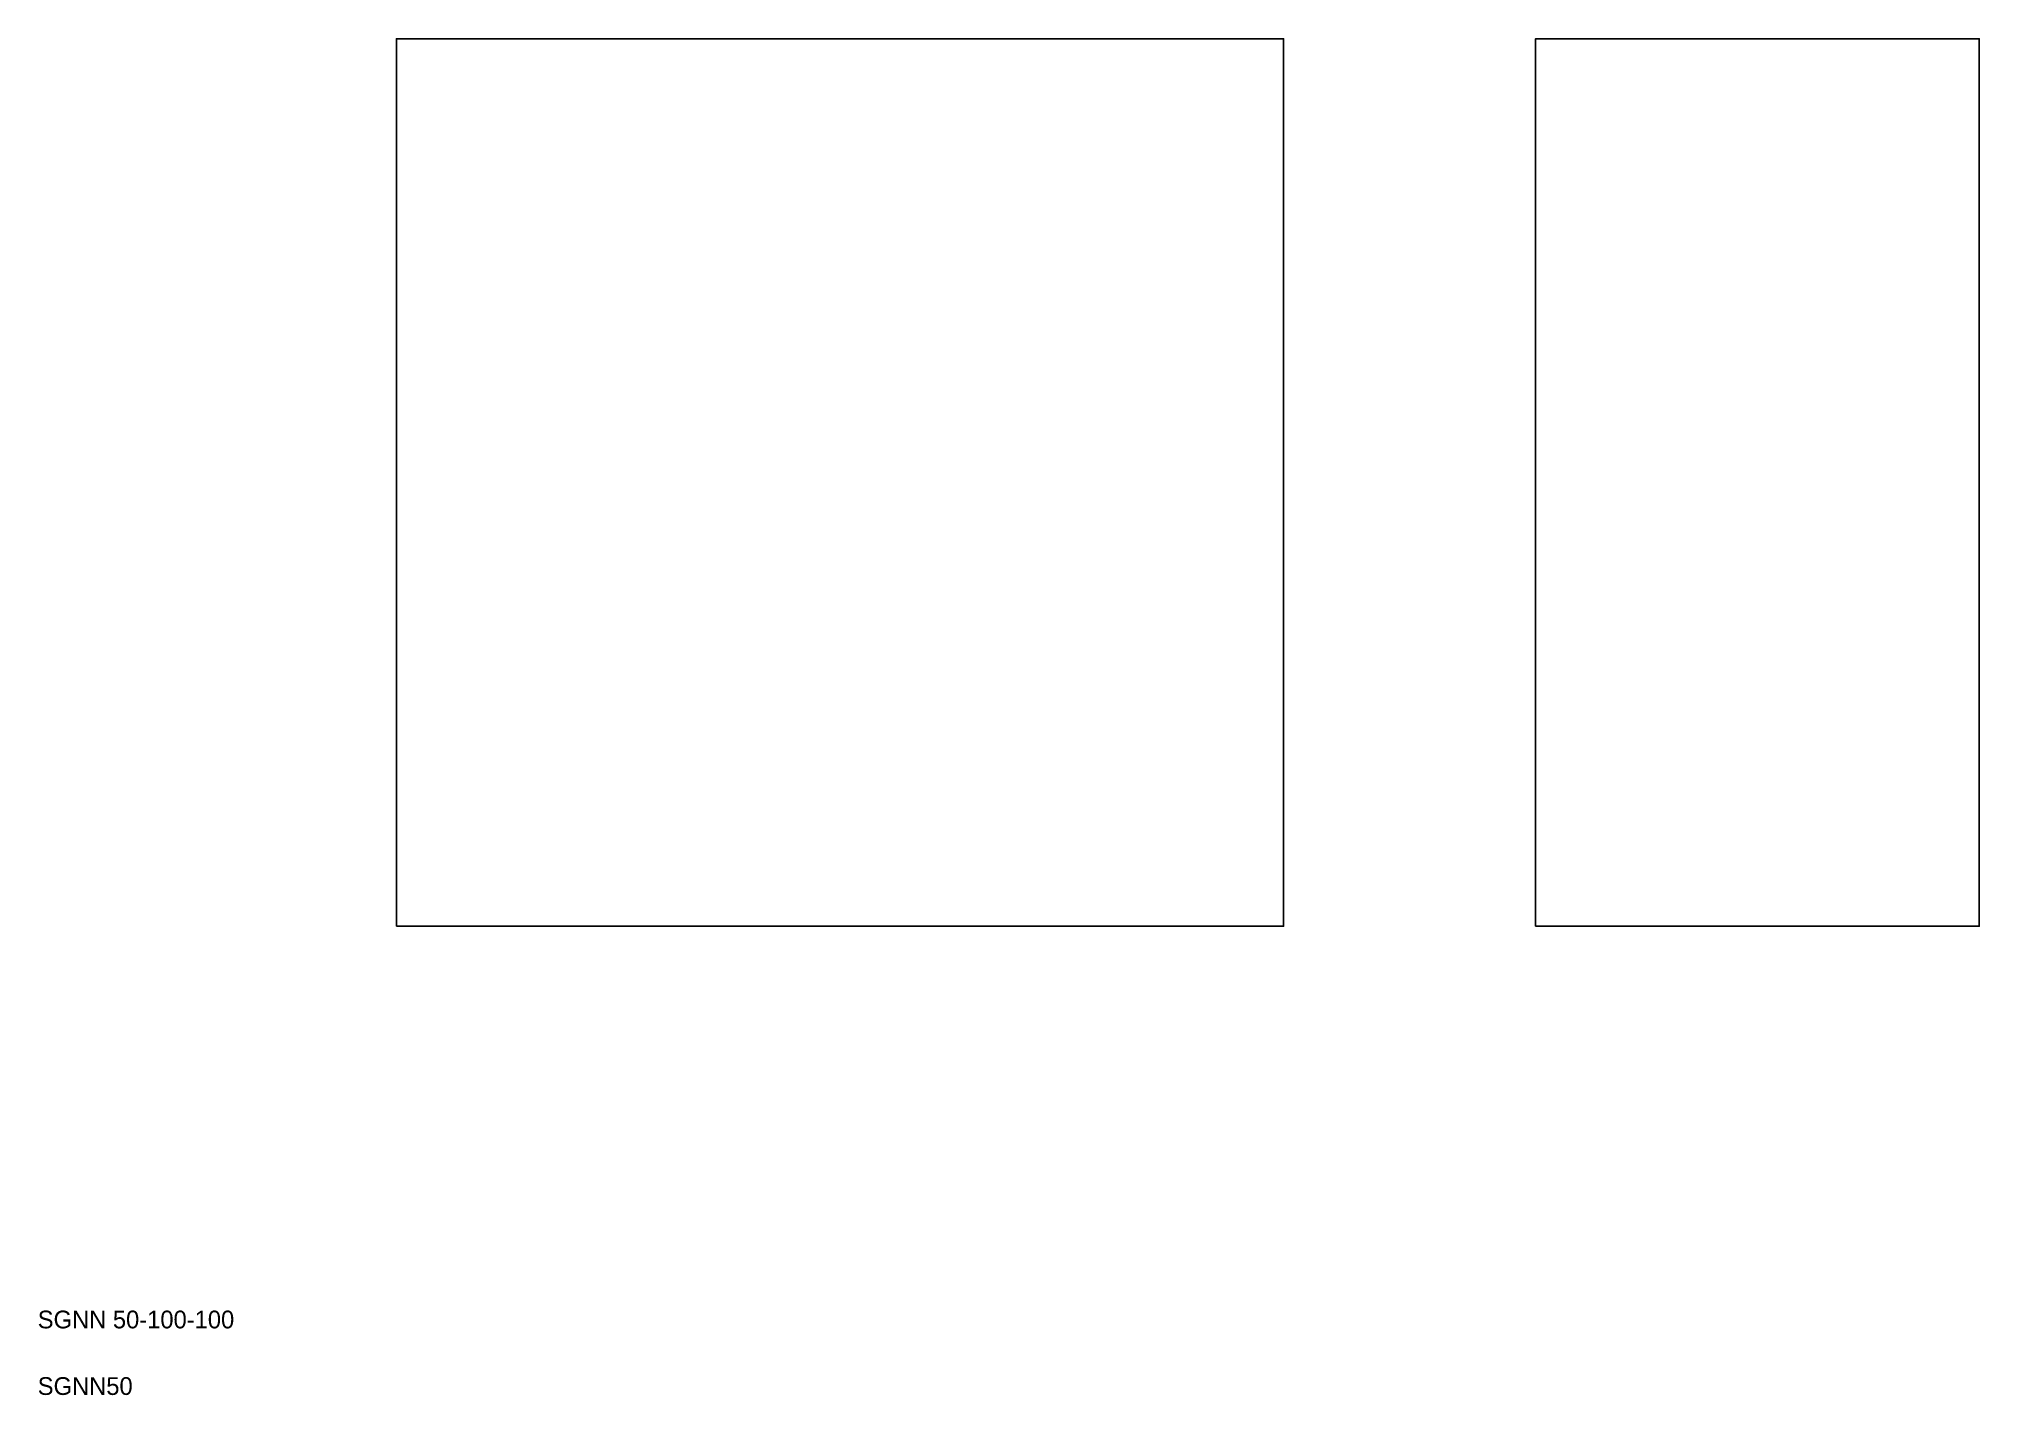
# Model space of a CAD drawing. Extents: x 5 to 224, y 5 to 158.
import ezdxf

# ---------------------------------------------------------------- set-up
doc = ezdxf.new("R2010")
doc.units = 0
doc.layers.get('0').update_dxf_attribs({"linetype": 'CONTINUOUS'})

msp = doc.modelspace()

# ---------------------------------------------------------------- linework, layer by layer
at = {"color": 7, "linetype": 'CONTINUOUS'}
for points in [[(45.43, 57.82), (145.43, 57.82), (145.43, 157.82), (45.43, 157.82)], [(173.84, 57.82), (223.84, 57.82), (223.84, 157.82), (173.84, 157.82)]]:
    msp.add_lwpolyline(points, close=True, dxfattribs=at)

# ---------------------------------------------------------------- texts
for s, p in [('SGNN 50-100-100', (5, 12.5)), ('SGNN50', (5, 5))]:
    msp.add_text(s, height=2, dxfattribs=at).set_placement(p)

doc.saveas('drawing.dxf')
